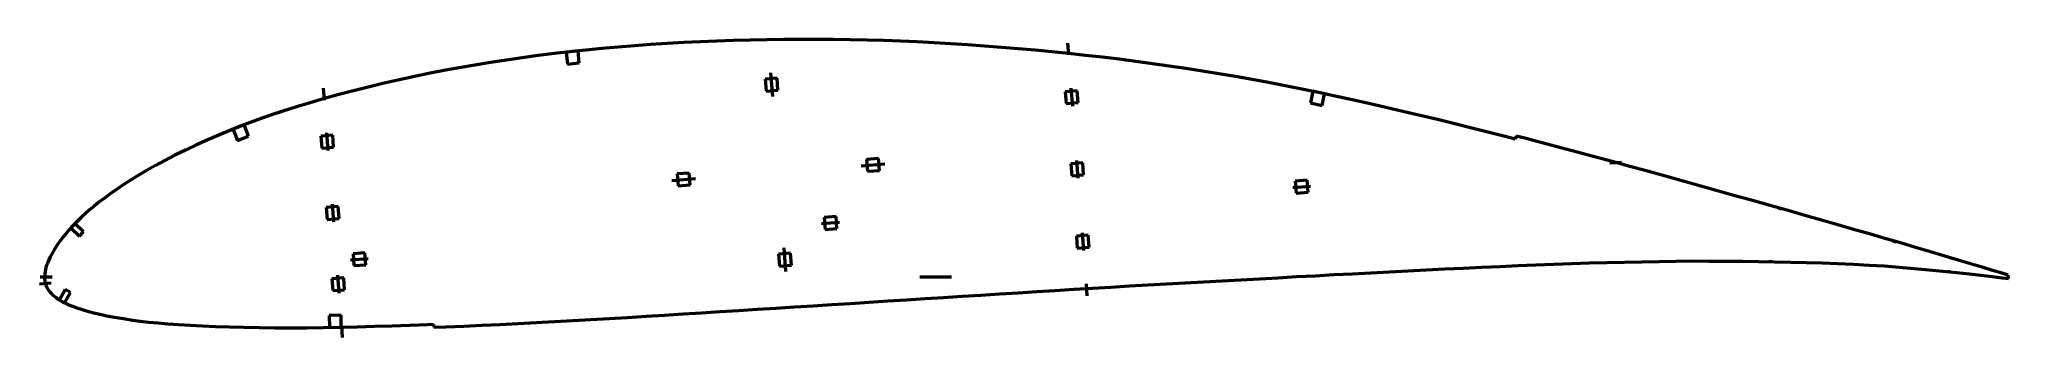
# Model space of a CAD drawing. Header units: metres. Extents: x -248 to 413, y -20 to 80.
import ezdxf

# ---------------------------------------------------------------- set-up
doc = ezdxf.new("R2010")
doc.units = ezdxf.units.M
for name, color, linetype, lineweight in [('FoilLayer', 1, 'Continuous', 50), ('StringerLayer', 1, 'Continuous', 50), ('SubLayer', 1, 'Continuous', 50)]:
    doc.layers.add(name, color=color, linetype=linetype, lineweight=lineweight)

msp = doc.modelspace()

# ---------------------------------------------------------------- linework, layer by layer
at = {"layer": 'FoilLayer'}
for p, q in [((-15, 79.26), (-20.57, 79.07)), ((-9.42, 79.42), (-15, 79.26)), ((-3.83, 79.53), (-9.42, 79.42)), ((1.77, 79.61), (-3.83, 79.53)), ((7.36, 79.64), (1.77, 79.61)), ((12.95, 79.64), (7.36, 79.64)), ((18.55, 79.59), (12.95, 79.64)), ((24.15, 79.51), (18.55, 79.59)), ((29.75, 79.38), (24.15, 79.51)), ((35.36, 79.22), (29.75, 79.38)), ((-91.17, 72.7), (-96.46, 71.89)), ((-85.87, 73.47), (-91.17, 72.7)), ((-80.54, 74.19), (-85.87, 73.47)), ((-75.2, 74.87), (-80.54, 74.19)), ((-69.85, 75.5), (-75.2, 74.87)), ((-64.49, 76.07), (-69.85, 75.5)), ((-59.11, 76.6), (-64.49, 76.07)), ((-53.69, 77.07), (-59.11, 76.6)), ((-48.24, 77.5), (-53.69, 77.07)), ((-42.75, 77.89), (-48.24, 77.5)), ((-37.22, 78.25), (-42.75, 77.89)), ((-31.69, 78.56), (-37.22, 78.25)), ((-26.13, 78.84), (-31.69, 78.56)), ((-20.57, 79.07), (-26.13, 78.84)), ((40.98, 79.01), (35.36, 79.22)), ((46.6, 78.77), (40.98, 79.01)), ((52.22, 78.48), (46.6, 78.77)), ((57.85, 78.16), (52.22, 78.48)), ((63.49, 77.8), (57.85, 78.16)), ((69.14, 77.4), (63.49, 77.8)), ((74.79, 76.97), (69.14, 77.4)), ((80.45, 76.5), (74.79, 76.97)), ((86.1, 76), (80.45, 76.5)), ((91.76, 75.46), (86.1, 76)), ((97.4, 74.89), (91.76, 75.46)), ((103.04, 74.28), (97.4, 74.89)), ((108.65, 73.64), (103.04, 74.28)), ((114.26, 72.96), (108.65, 73.64)), ((119.85, 72.24), (114.26, 72.96)), ((-122.43, 67.1), (-127.51, 66.01)), ((-117.31, 68.15), (-122.43, 67.1)), ((-112.15, 69.16), (-117.31, 68.15)), ((-106.95, 70.11), (-112.15, 69.16)), ((-101.72, 71.02), (-106.95, 70.11)), ((-96.46, 71.89), (-101.72, 71.02)), ((125.44, 71.49), (119.85, 72.24)), ((131.03, 70.69), (125.44, 71.49)), ((136.61, 69.86), (131.03, 70.69)), ((142.18, 69), (136.61, 69.86)), ((147.74, 68.09), (142.18, 69)), ((153.29, 67.15), (147.74, 68.09)), ((158.85, 66.17), (153.29, 67.15)), ((164.41, 65.14), (158.85, 66.17)), ((-152.2, 59.78), (-156.95, 58.41)), ((-147.37, 61.11), (-152.2, 59.78)), ((-142.46, 62.41), (-147.37, 61.11)), ((-137.52, 63.66), (-142.46, 62.41)), ((-132.54, 64.86), (-137.52, 63.66)), ((-127.51, 66.01), (-132.54, 64.86)), ((169.98, 64.08), (164.41, 65.14)), ((175.56, 62.97), (169.98, 64.08)), ((181.15, 61.83), (175.56, 62.97)), ((186.75, 60.65), (181.15, 61.83)), ((192.37, 59.42), (186.75, 60.65)), ((198.02, 58.16), (192.37, 59.42)), ((-170.57, 54.07), (-174.92, 52.53)), ((-166.13, 55.56), (-170.57, 54.07)), ((-161.59, 57.01), (-166.13, 55.56)), ((-156.95, 58.41), (-161.59, 57.01)), ((203.71, 56.86), (198.02, 58.16)), ((209.44, 55.51), (203.71, 56.86)), ((215.21, 54.15), (209.44, 55.51)), ((221, 52.76), (215.21, 54.15)), ((-187.38, 47.66), (-191.31, 45.96)), ((-183.33, 49.32), (-187.38, 47.66)), ((-179.18, 50.94), (-183.33, 49.32)), ((-174.92, 52.53), (-179.18, 50.94)), ((226.79, 51.35), (221, 52.76)), ((232.59, 49.92), (226.79, 51.35)), ((238.39, 48.46), (232.59, 49.92)), ((244.19, 46.98), (238.39, 48.46)), ((247.12, 46.22), (244.19, 46.98)), ((247.39, 47.24), (247.12, 46.22)), ((250.28, 46.49), (247.39, 47.24)), ((256.12, 44.97), (250.28, 46.49)), ((-202.29, 40.78), (-205.64, 39.06)), ((-198.77, 42.51), (-202.29, 40.78)), ((-195.11, 44.25), (-198.77, 42.51)), ((-191.31, 45.96), (-195.11, 44.25)), ((261.98, 43.42), (256.12, 44.97)), ((267.84, 41.86), (261.98, 43.42)), ((273.72, 40.27), (267.84, 41.86)), ((279.62, 38.67), (273.72, 40.27)), ((-214.59, 34.04), (-217.21, 32.43)), ((-211.79, 35.69), (-214.59, 34.04)), ((-208.81, 37.36), (-211.79, 35.69)), ((-205.64, 39.06), (-208.81, 37.36)), ((285.55, 37.04), (279.62, 38.67)), ((291.48, 35.41), (285.55, 37.04)), ((297.42, 33.77), (291.48, 35.41)), ((303.37, 32.12), (297.42, 33.77)), ((-225.97, 26.43), (-227.77, 25.06)), ((-224.02, 27.86), (-225.97, 26.43)), ((-221.91, 29.33), (-224.02, 27.86)), ((-219.64, 30.86), (-221.91, 29.33)), ((-217.21, 32.43), (-219.64, 30.86)), ((309.32, 30.46), (303.37, 32.12)), ((315.26, 28.79), (309.32, 30.46)), ((321.18, 27.13), (315.26, 28.79)), ((327.07, 25.48), (321.18, 27.13)), ((-233.66, 20), (-234.86, 18.84)), ((-232.36, 21.21), (-233.66, 20)), ((-230.95, 22.45), (-232.36, 21.21)), ((-229.42, 23.73), (-230.95, 22.45)), ((-227.77, 25.06), (-229.42, 23.73)), ((332.89, 23.84), (327.07, 25.48)), ((338.61, 22.23), (332.89, 23.84)), ((344.23, 20.65), (338.61, 22.23)), ((349.76, 19.08), (344.23, 20.65)), ((-239.62, 13.6), (-240.36, 12.65)), ((-238.82, 14.58), (-239.62, 13.6)), ((-237.95, 15.59), (-238.82, 14.58)), ((-237, 16.64), (-237.95, 15.59)), ((-235.97, 17.72), (-237, 16.64)), ((-234.86, 18.84), (-235.97, 17.72)), ((355.2, 17.52), (349.76, 19.08)), ((360.54, 15.95), (355.2, 17.52)), ((365.83, 14.4), (360.54, 15.95)), ((371.04, 12.92), (365.83, 14.4)), ((-244.12, 6.71), (-244.47, 5.97)), ((-243.72, 7.47), (-244.12, 6.71)), ((-243.27, 8.27), (-243.72, 7.47)), ((-242.78, 9.11), (-243.27, 8.27)), ((-242.25, 9.96), (-242.78, 9.11)), ((-241.68, 10.82), (-242.25, 9.96)), ((-241.05, 11.72), (-241.68, 10.82)), ((-240.36, 12.65), (-241.05, 11.72)), ((376.21, 11.41), (371.04, 12.92)), ((381.34, 9.89), (376.21, 11.41)), ((386.32, 8.42), (381.34, 9.89)), ((391.08, 7), (386.32, 8.42)), ((395.58, 5.67), (391.08, 7)), ((-245.97, 0.57), (-246, -0.04)), ((-245.91, 1.18), (-245.97, 0.57)), ((-245.81, 1.81), (-245.91, 1.18)), ((-245.69, 2.47), (-245.81, 1.81)), ((-245.53, 3.14), (-245.69, 2.47)), ((-245.33, 3.79), (-245.53, 3.14)), ((-245.08, 4.47), (-245.33, 3.79)), ((-244.79, 5.21), (-245.08, 4.47)), ((-244.47, 5.97), (-244.79, 5.21)), ((167.56, -0.25), (173.8, 0.09)), ((173.8, 0.09), (180.03, 0.42)), ((180.03, 0.42), (186.26, 0.76)), ((186.26, 0.76), (192.49, 1.09)), ((192.49, 1.09), (198.7, 1.43)), ((198.7, 1.43), (204.9, 1.75)), ((204.9, 1.75), (211.09, 2.07)), ((211.09, 2.07), (217.28, 2.37)), ((217.28, 2.37), (223.47, 2.67)), ((223.47, 2.67), (229.66, 2.97)), ((229.66, 2.97), (235.82, 3.26)), ((235.82, 3.26), (241.93, 3.55)), ((241.93, 3.55), (248, 3.81)), ((248, 3.81), (254.05, 4.06)), ((254.05, 4.06), (260.07, 4.29)), ((260.07, 4.29), (266.04, 4.51)), ((266.04, 4.51), (271.94, 4.7)), ((271.94, 4.7), (277.82, 4.86)), ((277.82, 4.86), (283.68, 4.98)), ((283.68, 4.98), (289.52, 5.09)), ((289.52, 5.09), (295.31, 5.21)), ((295.31, 5.21), (300.99, 5.31)), ((300.99, 5.31), (306.56, 5.35)), ((306.56, 5.35), (312.12, 5.32)), ((312.12, 5.32), (317.67, 5.29)), ((317.67, 5.29), (323.17, 5.28)), ((323.17, 5.28), (328.6, 5.22)), ((328.6, 5.22), (334, 5.09)), ((334, 5.09), (339.39, 4.97)), ((339.39, 4.97), (344.73, 4.88)), ((344.73, 4.88), (349.99, 4.74)), ((349.99, 4.74), (355.23, 4.52)), ((355.23, 4.52), (360.5, 4.25)), ((360.5, 4.25), (365.75, 3.98)), ((365.75, 3.98), (370.86, 3.7)), ((370.86, 3.7), (375.87, 3.31)), ((375.87, 3.31), (380.86, 2.87)), ((380.86, 2.87), (385.75, 2.41)), ((385.75, 2.41), (390.49, 1.96)), ((390.49, 1.96), (394.99, 1.5)), ((394.99, 1.5), (399.25, 1.02)), ((399.76, 4.43), (395.58, 5.67)), ((399.25, 1.02), (403.25, 0.58)), ((403.59, 3.27), (399.76, 4.43)), ((403.25, 0.58), (406.97, 0.15)), ((407.1, 2.19), (403.59, 3.27)), ((406.97, 0.15), (410.4, -0.26)), ((410.35, 1.21), (407.1, 2.19)), ((412.36, 0.56), (410.35, 1.21)), ((412.51, -0.54), (412.36, 0.56)), ((-246, -0.04), (-246, -0.59)), ((-246, -0.59), (-245.96, -1.14)), ((-245.96, -1.14), (-245.87, -1.68)), ((-245.87, -1.68), (-245.74, -2.24)), ((-245.74, -2.24), (-245.55, -2.79)), ((-245.55, -2.79), (-245.31, -3.35)), ((-245.31, -3.35), (-245.03, -3.89)), ((-245.03, -3.89), (-244.69, -4.42)), ((-244.69, -4.42), (-244.3, -4.94)), ((-244.3, -4.94), (-243.85, -5.46)), ((-243.85, -5.46), (-243.34, -5.97)), ((-243.34, -5.97), (-242.78, -6.46)), ((-242.78, -6.46), (-242.17, -6.94)), ((55.44, -6.89), (61.68, -6.49)), ((61.68, -6.49), (67.93, -6.1)), ((67.93, -6.1), (74.17, -5.69)), ((74.17, -5.69), (80.41, -5.29)), ((80.41, -5.29), (86.64, -4.9)), ((86.64, -4.9), (92.87, -4.51)), ((92.87, -4.51), (99.1, -4.13)), ((99.1, -4.13), (105.32, -3.75)), ((105.32, -3.75), (111.54, -3.38)), ((111.54, -3.38), (117.75, -3.01)), ((117.75, -3.01), (123.95, -2.65)), ((123.95, -2.65), (130.16, -2.31)), ((130.16, -2.31), (136.38, -1.96)), ((136.38, -1.96), (142.61, -1.63)), ((142.61, -1.63), (148.85, -1.28)), ((148.85, -1.28), (155.09, -0.94)), ((155.09, -0.94), (161.33, -0.59)), ((161.33, -0.59), (167.56, -0.25)), ((410.4, -0.26), (412.51, -0.54)), ((-242.17, -6.94), (-241.51, -7.41)), ((-241.51, -7.41), (-240.8, -7.86)), ((-240.8, -7.86), (-240.03, -8.3)), ((-240.03, -8.3), (-239.19, -8.72)), ((-239.19, -8.72), (-238.3, -9.13)), ((-238.3, -9.13), (-237.33, -9.53)), ((-237.33, -9.53), (-236.3, -9.93)), ((-236.3, -9.93), (-235.2, -10.32)), ((-235.2, -10.32), (-234.03, -10.72)), ((-234.03, -10.72), (-232.78, -11.11)), ((-232.78, -11.11), (-231.46, -11.5)), ((-231.46, -11.5), (-230.04, -11.88)), ((-230.04, -11.88), (-228.52, -12.25)), ((-228.52, -12.25), (-226.88, -12.62)), ((-226.88, -12.62), (-225.11, -12.99)), ((-225.11, -12.99), (-223.21, -13.36)), ((-50.53, -13.55), (-44.35, -13.16)), ((-44.35, -13.16), (-38.16, -12.77)), ((-38.16, -12.77), (-31.95, -12.39)), ((-31.95, -12.39), (-25.74, -12.01)), ((-25.74, -12.01), (-19.52, -11.61)), ((-19.52, -11.61), (-13.28, -11.22)), ((-13.28, -11.22), (-7.03, -10.82)), ((-7.03, -10.82), (-0.78, -10.43)), ((-0.78, -10.43), (5.47, -10.04)), ((5.47, -10.04), (11.72, -9.65)), ((11.72, -9.65), (17.96, -9.26)), ((17.96, -9.26), (24.2, -8.86)), ((24.2, -8.86), (30.45, -8.46)), ((30.45, -8.46), (36.7, -8.06)), ((36.7, -8.06), (42.94, -7.67)), ((42.94, -7.67), (49.19, -7.28)), ((49.19, -7.28), (55.44, -6.89)), ((-223.21, -13.36), (-221.15, -13.73)), ((-221.15, -13.73), (-218.93, -14.09)), ((-218.93, -14.09), (-216.53, -14.45)), ((-216.53, -14.45), (-213.93, -14.79)), ((-213.93, -14.79), (-211.11, -15.11)), ((-211.11, -15.11), (-208.04, -15.41)), ((-208.04, -15.41), (-204.71, -15.7)), ((-204.71, -15.7), (-201.1, -15.97)), ((-201.1, -15.97), (-197.23, -16.22)), ((-197.23, -16.22), (-193.09, -16.44)), ((-193.09, -16.44), (-188.7, -16.62)), ((-188.7, -16.62), (-184.04, -16.77)), ((-184.04, -16.77), (-179.15, -16.89)), ((-179.15, -16.89), (-174.07, -16.98)), ((-174.07, -16.98), (-168.85, -17.04)), ((-168.85, -17.04), (-163.52, -17.07)), ((-163.52, -17.07), (-158.11, -17.05)), ((-158.11, -17.05), (-152.6, -16.98)), ((-152.6, -16.98), (-146.97, -16.87)), ((-146.97, -16.87), (-141.24, -16.72)), ((-141.24, -16.72), (-135.44, -16.56)), ((-135.44, -16.56), (-129.55, -16.36)), ((-129.55, -16.36), (-123.59, -16.14)), ((-123.59, -16.14), (-117.58, -15.91)), ((-117.58, -15.91), (-115.56, -15.83)), ((-115.56, -15.83), (-115.52, -16.88)), ((-115.52, -16.88), (-111.49, -16.72)), ((-111.49, -16.72), (-105.44, -16.48)), ((-105.44, -16.48), (-99.4, -16.21)), ((-99.4, -16.21), (-93.34, -15.92)), ((-93.34, -15.92), (-87.26, -15.61)), ((-87.26, -15.61), (-81.15, -15.3)), ((-81.15, -15.3), (-75.02, -14.97)), ((-75.02, -14.97), (-68.9, -14.64)), ((-68.9, -14.64), (-62.8, -14.29)), ((-62.8, -14.29), (-56.68, -13.93)), ((-56.68, -13.93), (-50.53, -13.55))]:
    msp.add_line(p, q, dxfattribs=at)
at = {"layer": 'StringerLayer'}
for p, q in [((-67.15, 75.79), (-71.13, 75.36)), ((-71.13, 75.36), (-70.7, 71.38)), ((-66.72, 71.81), (-67.15, 75.79)), ((-70.7, 71.38), (-66.72, 71.81)), ((179.23, 62.23), (178.41, 58.32)), ((183.15, 61.41), (179.23, 62.23)), ((182.32, 57.49), (183.15, 61.41)), ((178.41, 58.32), (182.32, 57.49)), ((-179.09, 50.98), (-182.82, 49.52)), ((-182.82, 49.52), (-181.36, 45.79)), ((-181.36, 45.79), (-177.63, 47.25)), ((-177.63, 47.25), (-179.09, 50.98)), ((-235.82, 17.88), (-237.2, 16.43)), ((-237.2, 16.43), (-234.29, 13.67)), ((-232.92, 15.13), (-235.82, 17.88)), ((-234.29, 13.67), (-232.92, 15.13)), ((-239.07, -4.24), (-241.04, -7.73)), ((-239.29, -8.71), (-237.33, -5.22)), ((-237.33, -5.22), (-239.07, -4.24)), ((-241.04, -7.73), (-239.29, -8.71)), ((-146.61, -12.86), (-150.61, -12.94)), ((-150.61, -12.94), (-150.53, -16.94)), ((-146.53, -16.86), (-146.61, -12.86)), ((-150.53, -16.94), (-146.53, -16.86))]:
    msp.add_line(p, q, dxfattribs=at)
at = {"layer": 'SubLayer'}
for p, q in [((96.96, 78.42), (97.27, 74.43)), ((-0.42, 66.6), (-4.4, 66.29)), ((-4.4, 66.29), (-4.1, 62.31)), ((-2.56, 68.44), (-1.95, 60.47)), ((-0.11, 62.61), (-0.42, 66.6)), ((-152.61, 63.26), (-152.3, 59.27)), ((-4.1, 62.31), (-0.11, 62.61)), ((100.2, 62.42), (96.21, 62.11)), ((96.21, 62.11), (96.52, 58.13)), ((98.13, 63.26), (98.59, 57.28)), ((100.51, 58.43), (100.2, 62.42)), ((96.52, 58.13), (100.51, 58.43)), ((-149.39, 47.49), (-153.38, 47.18)), ((-153.38, 47.18), (-153.07, 43.19)), ((-151.46, 48.33), (-151, 42.35)), ((-149.08, 43.5), (-149.39, 47.49)), ((-153.07, 43.19), (-149.08, 43.5)), ((33.57, 39.72), (29.58, 39.41)), ((33.88, 35.73), (33.57, 39.72)), ((-29.89, 34.83), (-33.88, 34.53)), ((-33.88, 34.53), (-33.57, 30.54)), ((-29.58, 30.84), (-29.89, 34.83)), ((27.74, 37.26), (35.72, 37.88)), ((29.58, 39.41), (29.89, 35.42)), ((29.89, 35.42), (33.88, 35.73)), ((102.07, 38.2), (98.08, 37.89)), ((98.08, 37.89), (98.38, 33.9)), ((98.38, 33.9), (102.37, 34.21)), ((99.99, 39.04), (100.45, 33.06)), ((102.37, 34.21), (102.07, 38.2)), ((278.78, 38.2), (282.77, 38.5)), ((-35.72, 32.38), (-27.74, 32.99)), ((-33.57, 30.54), (-29.58, 30.84)), ((172.48, 30.02), (178.46, 30.48)), ((177.31, 32.39), (173.32, 32.09)), ((173.32, 32.09), (173.63, 28.1)), ((173.63, 28.1), (177.62, 28.41)), ((177.62, 28.41), (177.31, 32.39)), ((-147.55, 23.6), (-151.54, 23.3)), ((-151.54, 23.3), (-151.23, 19.31)), ((-149.62, 24.45), (-149.16, 18.47)), ((-147.24, 19.62), (-147.55, 23.6)), ((19.35, 20.24), (15.36, 19.93)), ((15.36, 19.93), (15.67, 15.94)), ((19.66, 16.25), (19.35, 20.24)), ((335.73, 22.52), (336.02, 23.48)), ((-151.23, 19.31), (-147.24, 19.62)), ((14.52, 17.86), (20.5, 18.32)), ((15.67, 15.94), (19.66, 16.25)), ((103.93, 13.97), (99.94, 13.67)), ((99.94, 13.67), (100.25, 9.68)), ((101.86, 14.82), (102.32, 8.83)), ((104.24, 9.98), (103.93, 13.97)), ((-138.61, 8.09), (-142.59, 7.78)), ((-142.59, 7.78), (-142.29, 3.79)), ((-138.3, 4.1), (-138.61, 8.09)), ((4.1, 7.95), (0.11, 7.64)), ((0.11, 7.64), (0.42, 3.65)), ((2.56, 1.81), (1.95, 9.79)), ((4.4, 3.96), (4.1, 7.95)), ((100.25, 9.68), (104.24, 9.98)), ((374.18, 11.48), (374.48, 12.43)), ((393.36, 5.81), (393.67, 6.76)), ((-247.5, 0), (-243.5, 0)), ((-147.78, 0.56), (-147.32, -5.42)), ((-143.44, 5.71), (-137.46, 6.17)), ((-142.29, 3.79), (-138.3, 4.1)), ((0.42, 3.65), (4.4, 3.96)), ((47.5, 0), (58.1, 0)), ((332.63, 4.62), (332.7, 5.62)), ((372.61, 3.06), (372.7, 4.06)), ((392.53, 1.25), (392.62, 2.24)), ((-247.75, -2.32), (-243.76, -2.01)), ((-145.71, -0.28), (-149.7, -0.59)), ((-149.7, -0.59), (-149.39, -4.58)), ((-149.39, -4.58), (-145.41, -4.27)), ((-145.41, -4.27), (-145.71, -0.28)), ((103.18, -2.33), (103.48, -6.32)), ((-146.48, -16.36), (-146.18, -20.34))]:
    msp.add_line(p, q, dxfattribs=at)

doc.saveas('drawing.dxf')
